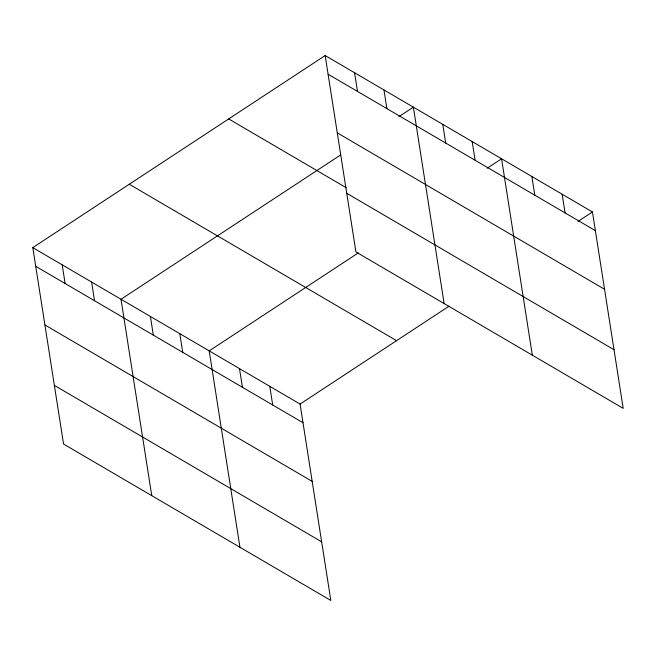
<?xml version="1.0" encoding="UTF-8"?>
<svg xmlns="http://www.w3.org/2000/svg" width="656" height="656" viewBox="0 0 656 656"><rect width="100%" height="100%" fill="white"/><g stroke="black" fill="none" stroke-linecap="round" stroke-linejoin="round"><path stroke-width="0.98" d="M32.8 247.632L300.079 404.063L330.829 600.461L63.558 444.038L32.8 247.632L325.171 55.539L592.442 211.962L623.2 408.368L355.921 251.937L325.171 55.539M340.587 154.98L120.999 299.259L151.757 495.657M398.979 116.612L413.37 107.158L444.128 303.556M358.356 252.872L209.198 350.878L239.957 547.276M487.187 168.231L501.569 158.777L532.328 355.183M300.079 404.063L449.237 306.057M578.059 221.416L592.442 211.962M328.09 74.21L595.369 230.641M337.274 132.856L604.553 289.288M228.69 118.933L346.286 187.755M346.737 193.29L614.016 349.714M129.281 184.246L396.56 340.669M35.727 266.311L302.998 422.735M44.911 324.958L312.182 481.389M54.374 385.384L321.645 541.815M562.151 194.233L565.078 212.913M531.86 176.505L534.788 195.185M472.172 141.573L475.092 160.244M442.767 124.361L445.695 143.041M383.973 89.954L386.892 108.625M354.568 72.742L357.495 91.414M269.788 386.335L272.707 405.006M239.497 368.606L242.417 387.278M179.801 333.666L182.729 352.346M150.404 316.463L153.324 335.134M91.602 282.047L94.521 300.719M62.197 264.844L65.124 283.515"/></g></svg>
